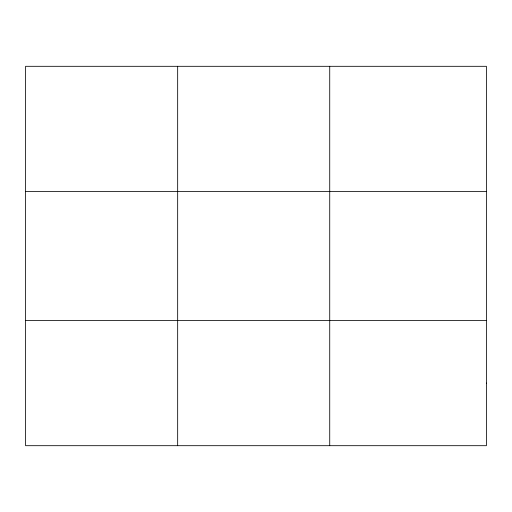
<?xml version="1.0" encoding="UTF-8"?>
<svg xmlns="http://www.w3.org/2000/svg" width="512" height="512" viewBox="0 0 512 512"><rect width="100%" height="100%" fill="white"/><g stroke="black" fill="none" stroke-linecap="round" stroke-linejoin="round"><path stroke-width="0.77" d="M177.664 66.31L177.664 445.69M329.728 66.31L329.728 445.69M25.6 191.507L486.4 191.507M25.6 320.493L486.4 320.493M486.4 383.091L486.4 445.69L25.6 445.69L25.6 66.31L486.4 66.31L486.4 383.091"/></g></svg>
